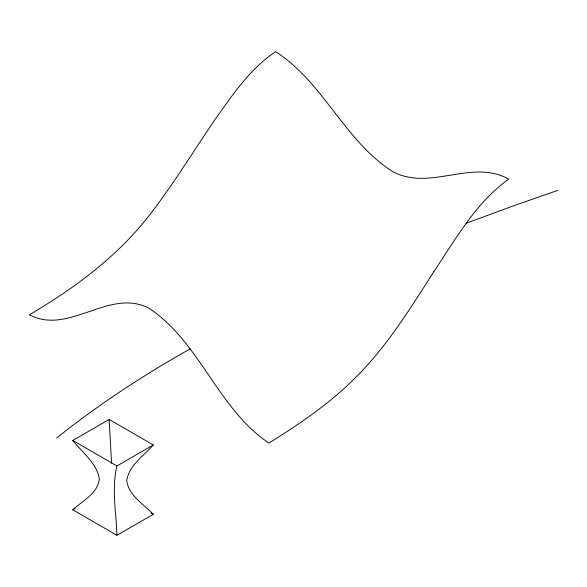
<?xml version="1.0" encoding="UTF-8"?>
<svg xmlns="http://www.w3.org/2000/svg" width="587" height="587" viewBox="0 0 587 587"><rect width="100%" height="100%" fill="white"/><g stroke="black" fill="none" stroke-linecap="round" stroke-linejoin="round"><path stroke-width="0.88" d="M153.295 444.946L116.916 465.946C111.501 488.736 116.211 512.275 116.916 535.3L153.295 514.293C143.705 504.167 128.773 495.677 126.711 480.731C128.927 465.308 143.742 455.923 153.295 444.946L109.167 419.47L72.788 440.47C82.29 452.57 96.958 463.121 99.372 479.212C97.508 493.579 82.407 500.858 72.788 509.824L116.916 535.3M56.756 437.924C98.616 404.414 143.668 375.042 190.371 348.759M72.788 509.824L75.165 508.452M466.166 223.214L516.281 204.848L557.65 190.445M72.788 440.47L116.916 465.946M150.932 512.928L153.295 514.293M109.167 419.47L111.537 463.26M433.778 271.7C409.154 310.318 384.808 349.874 351.371 381.66C326.724 405.676 297.991 424.863 268.963 443.097C217.916 409.022 200.204 342.412 149.157 308.336C109.255 287.388 69.251 335.757 29.35 314.815C75.789 287.476 119.997 254.729 152.488 211.166C174.61 182.212 193.527 151.028 214.057 120.966C231.865 95.806 249.548 69.075 275.626 51.7C323.349 82.209 344.444 140.719 392.167 171.228C429.053 192.044 471.809 158.314 508.702 179.13C475.866 202.544 455.85 238.887 433.778 271.7"/></g></svg>
